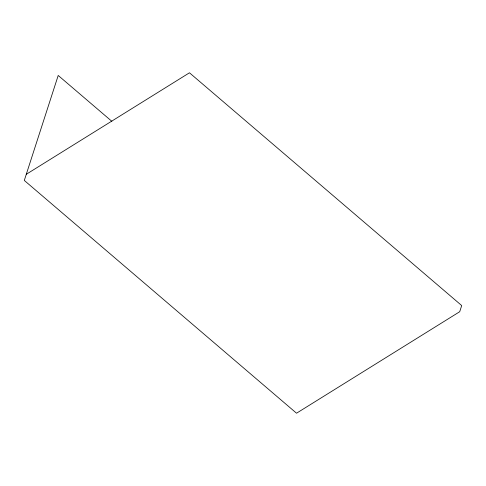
<?xml version="1.0" encoding="UTF-8"?>
<svg xmlns="http://www.w3.org/2000/svg" width="486" height="486" viewBox="0 0 486 486"><rect width="100%" height="100%" fill="white"/><g stroke="black" fill="none" stroke-linecap="round" stroke-linejoin="round"><path stroke-width="0.73" d="M26.287 174.286L189.467 72.791L461.7 305.56L459.713 311.714L296.533 413.209L24.3 180.44L58.211 75.458L111.847 121.318"/></g></svg>
